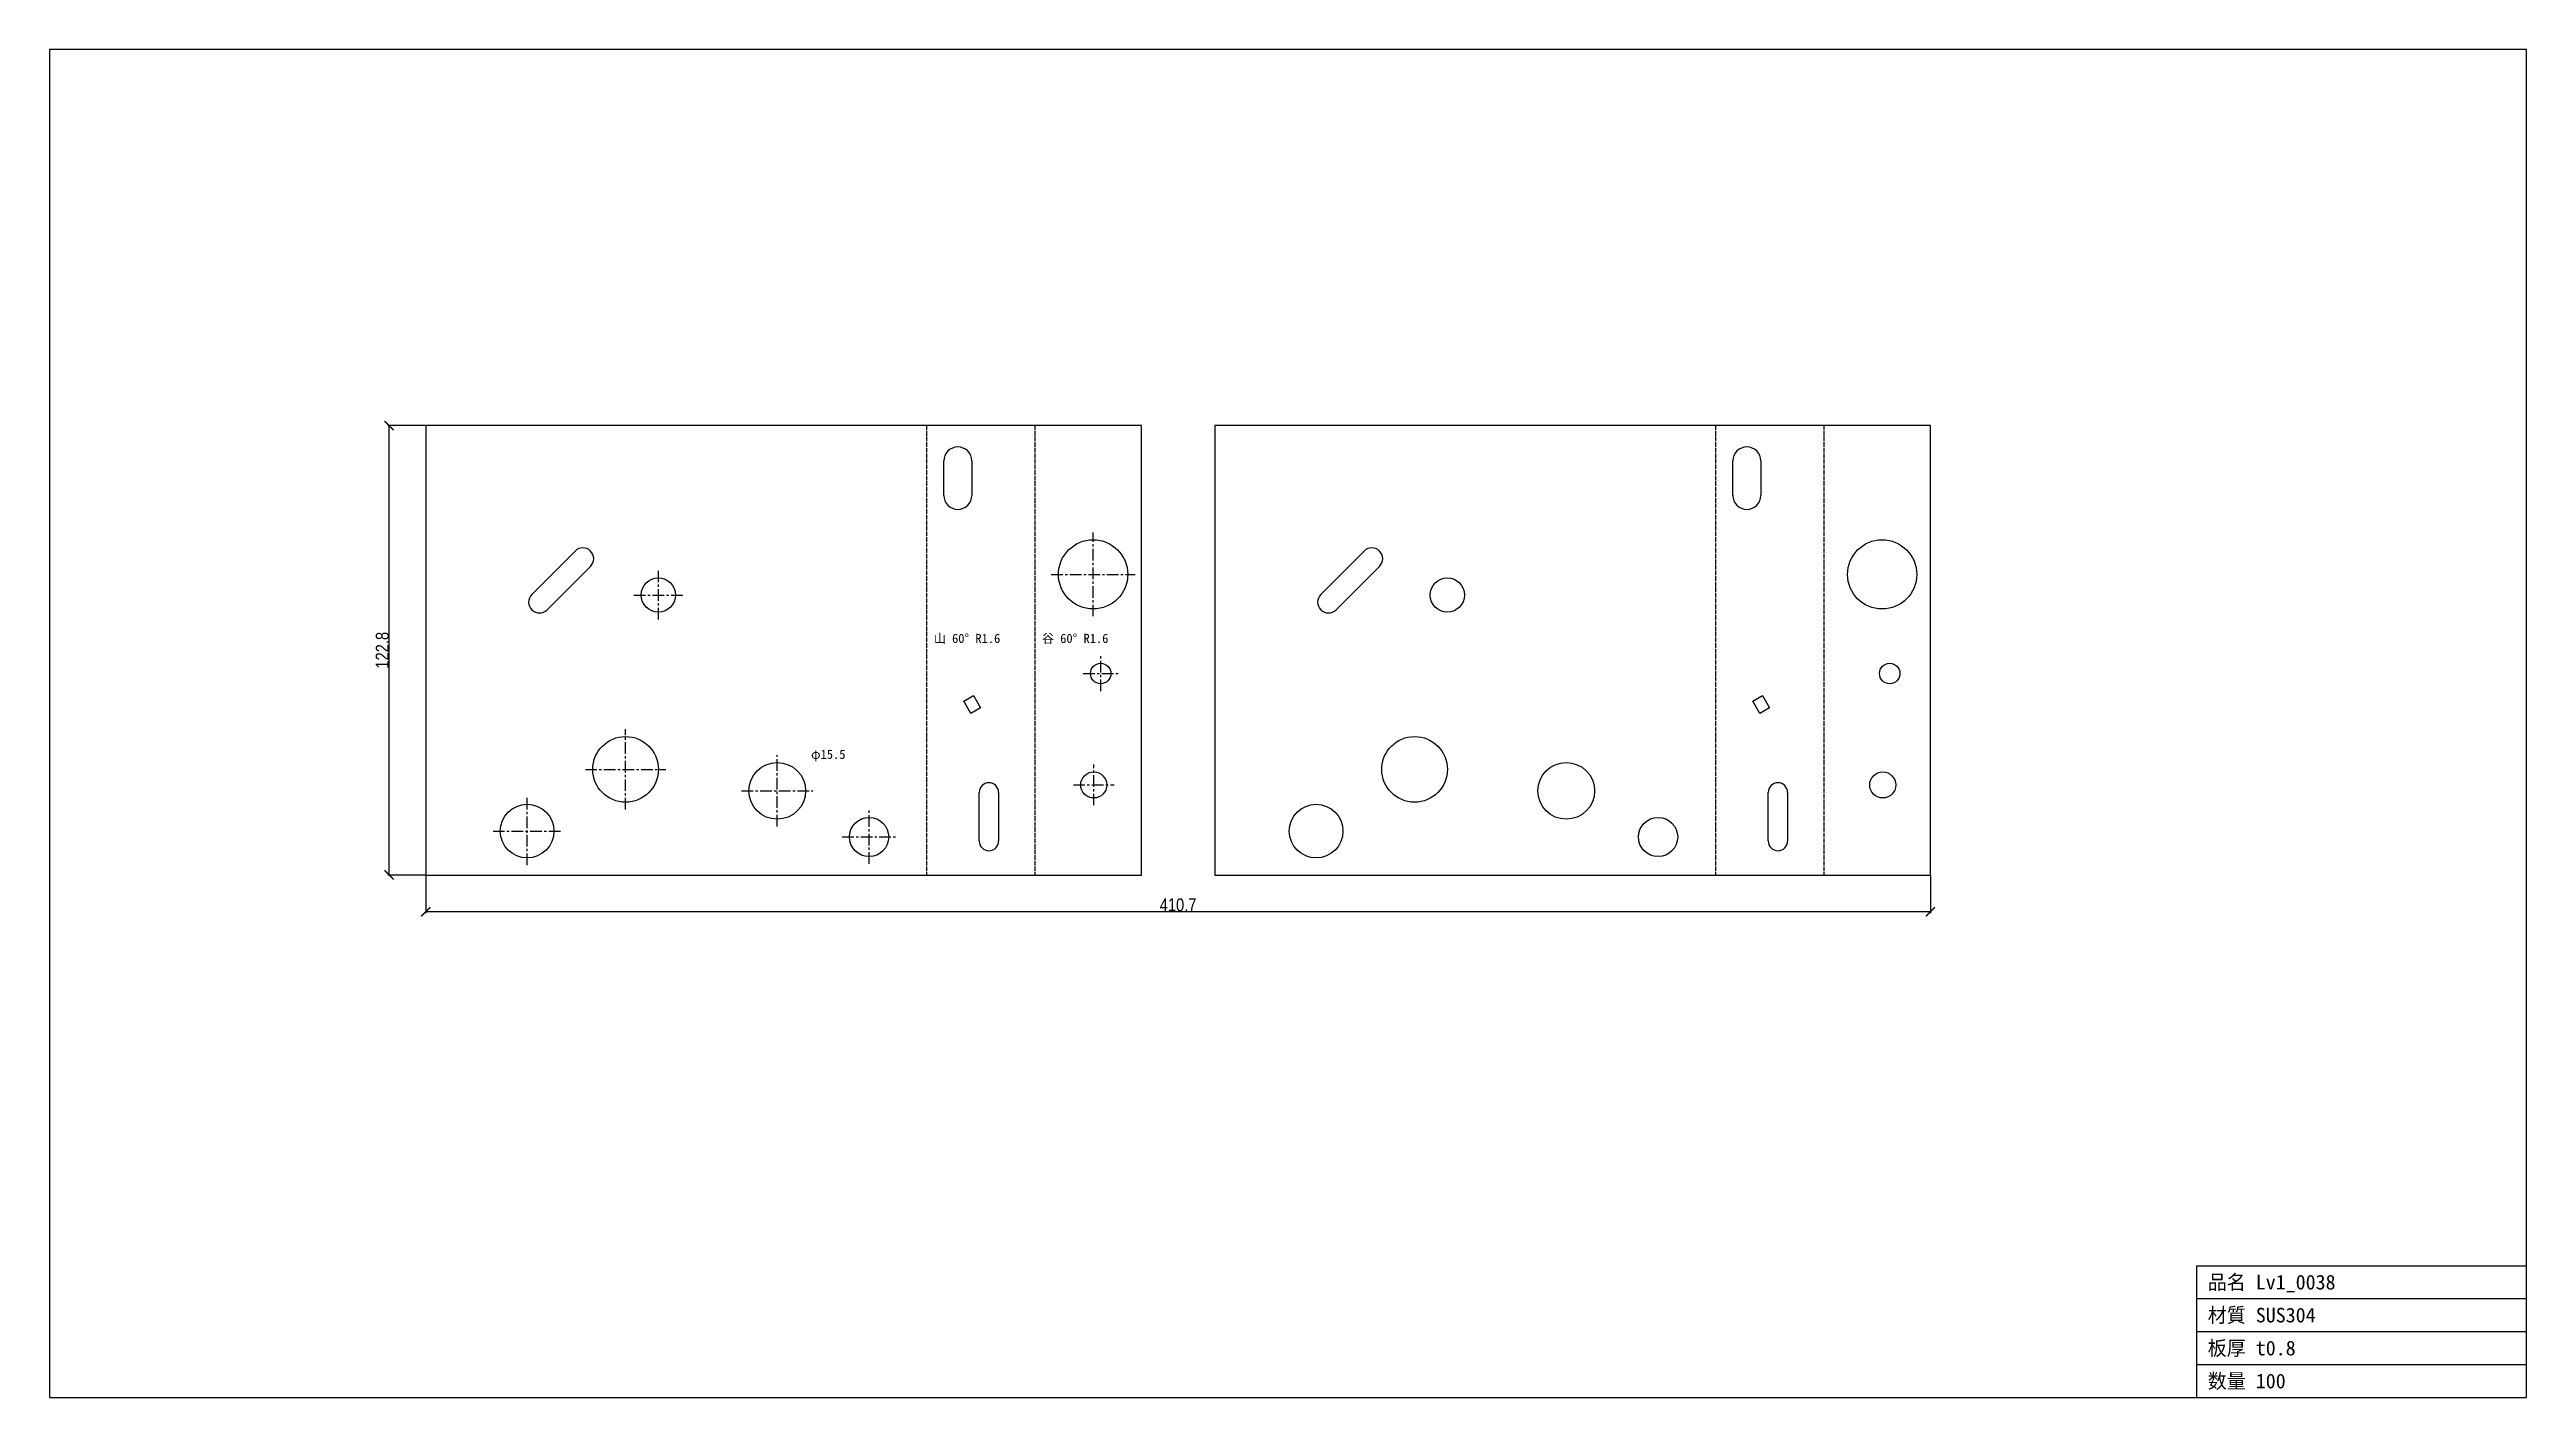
# Model space of a CAD drawing. Header units: millimetres. Extents: x -103 to 573, y -143 to 225.
import ezdxf

# ---------------------------------------------------------------- set-up
doc = ezdxf.new("R2010")
doc.units = ezdxf.units.MM
doc.linetypes.add('CENTER', pattern=[5.08, 3.175, -0.635, 0.635, -0.635])
doc.linetypes.add('DASHED', pattern=[1.524, 1.27, -0.254])
for name, color, linetype in [('BEND', 7, 'Continuous'), ('CENTER', 7, 'Continuous'), ('CUT', 7, 'Continuous'), ('DIM', 7, 'Continuous'), ('FRAME', 7, 'Continuous'), ('TEXT', 7, 'Continuous')]:
    doc.layers.add(name, color=color, linetype=linetype)
doc.styles.add('OpenSansCondensed-Light', font='OpenSansCondensed-Light.ttf')
doc.dimstyles.new('EZDXF', dxfattribs={"dimtxt": 0.25, "dimasz": 0.175, "dimexe": 0.375, "dimexo": 0.125, "dimgap": 0.1, "dimtad": 1, "dimlfac": 100, "dimzin": 12, "dimdsep": 46, "dimtxsty": 'OpenSansCondensed-Light', "dimblk": 'ARCHTICK', "dimcen": 2.5, "dimazin": 3, "dimtfac": 0.5, "dimtmove": 2, "dimatfit": 3})

# ---------------------------------------------------------------- blocks, each defined once
blk = doc.blocks.new('_ARCHTICK')
at = {"color": 0, "linetype": 'BYBLOCK', "const_width": 0.15}
blk.add_lwpolyline([(-0.5, -0.5), (0.5, 0.5)], dxfattribs=at)

msp = doc.modelspace()

# ---------------------------------------------------------------- linework, layer by layer
at = {"layer": 'BEND', "color": 1, "linetype": 'DASHED'}
for p, q in [((136.71, 122.77), (136.71, 0)), ((166.22, 122.77), (166.22, 0)), ((352.07, 122.77), (352.07, 0)), ((381.58, 122.77), (381.58, 0))]:
    msp.add_line(p, q, dxfattribs=at)
at = {"layer": 'CENTER', "color": 1, "linetype": 'CENTER'}
for p, q in [((182.16, 70.66), (182.16, 93.56)), ((63.5, 69.78), (63.5, 83.13)), ((170.71, 82.11), (193.61, 82.11)), ((56.82, 76.46), (70.17, 76.46)), ((179.44, 55.03), (189.02, 55.03)), ((184.23, 50.24), (184.23, 59.82)), ((54.55, 17.88), (54.55, 39.83)), ((43.57, 28.86), (65.52, 28.86)), ((95.94, 13.24), (95.94, 32.73)), ((182.33, 19.04), (182.33, 30.16)), ((27.68, 2.68), (27.68, 21.31)), ((86.2, 22.99), (105.69, 22.99)), ((176.77, 24.6), (187.89, 24.6)), ((121.01, 3.03), (121.01, 17.75)), ((18.37, 12), (37, 12)), ((113.65, 10.39), (128.37, 10.39))]:
    msp.add_line(p, q, dxfattribs=at)
at = {"layer": 'CUT'}
for p, q in [((0, 122.77), (0, 0)), ((195.36, 122.77), (0, 122.77)), ((195.36, 0), (195.36, 122.77)), ((215.36, 122.77), (215.36, 0)), ((410.71, 122.77), (215.36, 122.77)), ((410.71, 0), (410.71, 122.77)), ((141.43, 103.66), (141.43, 113.11)), ((149.05, 113.11), (149.05, 103.66)), ((356.79, 103.66), (356.79, 113.11)), ((364.41, 113.11), (364.41, 103.66)), ((28.95, 76.64), (40.8, 88.49)), ((244.3, 76.64), (256.15, 88.49)), ((44.99, 84.3), (33.14, 72.45)), ((260.35, 84.3), (248.5, 72.45)), ((146.9, 47.49), (149.52, 49)), ((148.82, 44.16), (146.9, 47.49)), ((149.52, 49), (151.44, 45.67)), ((362.26, 47.49), (364.87, 49)), ((364.18, 44.16), (362.26, 47.49)), ((364.87, 49), (366.79, 45.67)), ((151.44, 45.67), (148.82, 44.16)), ((366.79, 45.67), (364.18, 44.16)), ((151.08, 9.3), (151.08, 22.54)), ((156.37, 22.54), (156.37, 9.3)), ((366.43, 9.3), (366.43, 22.54)), ((371.72, 22.54), (371.72, 9.3)), ((0, 0), (195.36, 0)), ((215.36, 0), (410.71, 0))]:
    msp.add_line(p, q, dxfattribs=at)
for centre, radius in [((182.16, 82.11), 9.45), ((397.52, 82.11), 9.45), ((63.5, 76.46), 4.67), ((278.86, 76.46), 4.67), ((184.23, 55.03), 2.79), ((399.59, 55.03), 2.79), ((54.55, 28.86), 8.97), ((269.91, 28.86), 8.97), ((95.94, 22.99), 7.75), ((182.33, 24.6), 3.56), ((311.3, 22.99), 7.75), ((397.69, 24.6), 3.56), ((27.68, 12), 7.32), ((121.01, 10.39), 5.36), ((243.04, 12), 7.32), ((336.37, 10.39), 5.36)]:
    msp.add_circle(centre, radius, dxfattribs=at)
for centre, radius, start, end in [((145.24, 113.11), 3.81, 0, 180), ((360.6, 113.11), 3.81, 0, 180), ((145.24, 103.66), 3.81, 180, 0), ((360.6, 103.66), 3.81, 180, 0), ((42.89, 86.39), 2.96, -45, 135), ((258.25, 86.39), 2.96, -45, 135), ((31.04, 74.54), 2.96, 135, -45), ((246.4, 74.54), 2.96, 135, -45), ((153.72, 22.54), 2.65, 0, 180), ((369.08, 22.54), 2.65, 0, 180), ((153.72, 9.3), 2.65, 180, 0), ((369.08, 9.3), 2.65, 180, 0)]:
    msp.add_arc(centre, radius, start, end, dxfattribs=at)
at = {"layer": 'FRAME'}
for p, q in [((573.39, 225.45), (-102.68, 225.45)), ((-102.68, 225.45), (-102.68, -142.68)), ((573.39, -142.68), (573.39, 225.45)), ((483.39, -142.68), (483.39, -106.68)), ((483.39, -106.68), (573.39, -106.68)), ((483.39, -115.68), (573.39, -115.68)), ((483.39, -124.68), (573.39, -124.68)), ((483.39, -133.68), (573.39, -133.68)), ((-102.68, -142.68), (573.39, -142.68))]:
    msp.add_line(p, q, dxfattribs=at)

# ---------------------------------------------------------------- texts
at = {"layer": 'TEXT'}
for s, height, p in [('山 60° R1.6', 2.5, (138.71, 63.38)), ('谷 60° R1.6', 2.5, (168.22, 63.38)), ('φ15.5', 2.5, (105.19, 31.73)), ('品名 Lv1_0038', 4, (486.39, -113.18)), ('材質 SUS304', 4, (486.39, -122.18)), ('板厚 t0.8', 4, (486.39, -131.18)), ('数量 100', 4, (486.39, -140.18))]:
    msp.add_text(s, height=height, dxfattribs=at).set_placement(p)

# ---------------------------------------------------------------- dimensions: what is measured, and where the dimension line sits
at = {"layer": 'DIM'}
msp.add_linear_dim(base=(-10, 0), p1=(0, 0), p2=(0, 122.77), angle=90, dimstyle='EZDXF', override={"dimtxt": 3.5, "dimasz": 2.5, "dimdec": 1, "dimlfac": 1}, dxfattribs=at).render()
msp.add_linear_dim(base=(0, -10), p1=(0, 0), p2=(410.71, 0), dimstyle='EZDXF', override={"dimtxt": 3.5, "dimasz": 2.5, "dimdec": 1, "dimlfac": 1}, dxfattribs=at).render()

doc.saveas('drawing.dxf')
